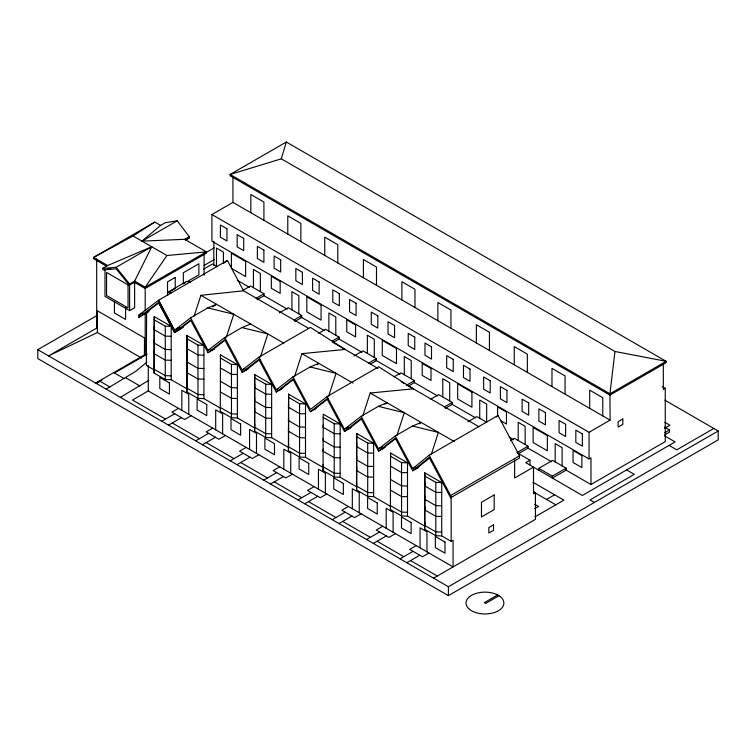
<?xml version="1.0" encoding="UTF-8"?>
<svg xmlns="http://www.w3.org/2000/svg" width="756" height="756" viewBox="0 0 756 756"><rect width="100%" height="100%" fill="white"/><g stroke="black" fill="none" stroke-linecap="round" stroke-linejoin="round"><path stroke-width="1.13" d="M171.196 379.72L165.262 379.531L154.101 373.086L154.271 316.622L171.196 326.394L171.196 379.72L186.978 388.83L186.817 391.977L197.977 398.421L203.912 398.61L220.459 408.164M154.271 326.526L154.101 329.663L165.262 336.108L171.196 336.297M154.271 339.86L154.101 342.997L165.262 349.442L171.196 349.631M154.271 350.529L154.101 353.666L165.262 360.111L171.196 360.3M154.271 366.065L154.101 369.211L165.262 375.647L171.196 375.836M154.101 373.086L154.271 316.622M186.817 391.977L186.978 335.503L203.912 345.284L203.912 398.61M186.978 345.407L186.817 348.554L197.977 354.999L203.912 355.188M186.978 358.741L186.817 361.888L197.977 368.323L203.912 368.512M186.978 369.41L186.817 372.557L197.977 379.002L203.912 379.191M186.978 384.955L186.817 388.093L197.977 394.537L203.912 394.726M237.393 417.936L231.459 417.747L220.298 411.302L220.459 354.838L237.393 364.609L237.393 417.936L254.715 427.943L254.555 431.081L265.715 437.526L271.64 437.715L288.584 447.495L288.414 450.633L299.574 457.078L305.509 457.267L323.218 467.491M254.555 431.081L254.715 374.617L271.64 384.388L271.64 437.715M254.715 384.52L254.555 387.658L265.715 394.103L271.64 394.292M254.715 397.845L254.555 400.992L265.715 407.437L271.64 407.616M254.715 408.524L254.555 411.661L265.715 418.106L271.64 418.295M254.715 424.059L254.555 427.197L265.715 433.642L271.64 433.831M288.414 450.633L288.584 394.169L305.509 403.94L305.509 457.267M288.584 404.073L288.414 407.21L299.574 413.655L305.509 413.844M288.584 417.397L288.414 420.544L299.574 426.989L305.509 427.168M288.584 428.076L288.414 431.213L299.574 437.658L305.509 437.847M288.584 443.611L288.414 446.749L299.574 453.194L305.509 453.383M340.143 477.263L334.218 477.074L323.058 470.629L323.218 414.165L340.143 423.936L340.143 477.263L356.7 486.817L356.539 489.964L367.7 496.408L373.625 496.588L390.568 506.369M323.162 425.118L323.058 427.206L334.218 433.651L340.143 433.84M323.162 438.442L323.058 440.54L334.218 446.985L340.143 447.174M323.162 449.121L323.058 451.209L334.218 457.654L340.143 457.843M323.162 464.656L323.058 466.745L334.218 473.19L340.143 473.379M323.058 470.629L323.162 468.54M356.539 489.964L356.7 433.49L373.625 443.262L373.625 496.588M356.7 443.394L356.539 446.541L367.7 452.986L373.625 453.165M356.7 456.728L356.539 459.865L367.7 466.31L373.625 466.499M356.7 467.397L356.539 470.544L367.7 476.989L373.625 477.168M356.7 482.942L356.539 486.08L367.7 492.525L373.625 492.714M407.493 516.14L401.559 515.961L390.398 509.516L390.568 453.042L407.493 462.814L407.493 516.14L424.815 526.148L424.655 529.285L435.815 535.73L441.74 535.919L451.152 541.353L453.08 540.238L453.08 566.905L148.28 390.928L132.489 400.037L165.469 419.079M424.655 529.285L424.815 472.821L441.74 482.593L441.74 535.919M424.815 482.725L424.655 485.862L435.815 492.307L441.74 492.496M424.815 496.059L424.655 499.196L435.815 505.641L441.74 505.83M424.815 506.728L424.655 509.865L435.815 516.31L441.74 516.499M424.815 522.264L424.655 525.411L435.815 531.855L441.74 532.035M614.968 351.464L666.149 361.33L609.96 393.772L230.117 174.466L286.307 142.024L666.149 361.33L666.149 362.663L609.96 395.104L230.117 175.798L230.117 174.466L281.298 158.826L614.968 351.464L609.96 393.772L610.083 420.138L589.056 432.281L211.907 214.534L211.907 241.202L589.056 458.949L590.975 457.834L590.975 484.502L565.422 469.741M281.298 158.826L286.307 142.024M226.309 337.223L233.755 314.26L207.824 307.89L190.606 317.832L174.523 330.277L158.543 300.245L227.405 260.489L243.536 290.805L308.722 328.435M260.414 356.908L267.86 333.944L241.929 327.584L224.721 337.526L208.032 350.434L190.606 317.832M294.528 376.601L301.965 353.638L345.105 349.442L310.47 327.395L258.826 357.21L242.137 370.128L224.721 337.526M328.633 396.295L336.07 373.332L310.149 366.962L292.931 376.904L276.242 389.822L258.826 357.21M362.738 415.989L370.175 393.025L413.324 388.83L378.68 366.783L327.036 396.598L310.357 409.516L292.931 376.904M396.843 435.673L404.29 412.71L378.359 406.35L361.141 416.291L344.462 429.2L327.036 396.598M431.307 454.271L438.395 432.404L412.464 426.044L395.256 435.985L378.567 448.894L361.141 416.291M194.075 316.282L200.916 295.303L243.536 290.805M185.57 240.115L189.246 237.989L189.246 236.656L177.216 220.818L165.177 222.755L160.584 225.411L142.024 241.136L184.653 239.312L206.379 251.852L206.379 253.184L145.19 288.508L134.625 282.413L129.314 285.125L116.15 268.843L102.986 269.93L102.684 268.418L107.683 265.526L151.748 246.749L134.625 281.081L134.625 307.749L129.616 310.631L104.989 296.409L104.989 269.75M129.616 310.631L129.616 283.972L134.625 281.081L145.19 287.176L206.379 251.852L166.925 255.519L145.19 287.176L145.19 310.669M395.256 435.985L412.672 468.588L429.172 455.225L498.034 415.469L519.495 455.783L519.495 458.004L450.633 497.76L429.172 457.446L412.672 470.808L395.256 438.206L378.567 451.115L361.141 418.512L344.462 431.43L327.036 398.818L310.357 411.736L292.931 379.125L276.242 392.043L258.826 359.44L242.137 372.349L224.721 339.746L208.032 352.665L190.606 320.053L174.523 332.498L158.543 302.466L138.906 317.359L138.906 315.139L158.543 300.245L174.57 330.249M416.358 468.682L430.202 457.474M496.248 416.915L498.034 415.469M211.718 350.529L225.713 339.699M259.818 359.393L245.823 370.223L245.256 369.145L246.371 369.797M279.928 389.916L293.933 379.077M314.042 409.61L328.038 398.771M348.147 429.295L362.143 418.465M382.252 448.988L395.35 438.849M178.218 330.268L191.618 319.977M146.352 312.379L159.469 302.428M223.663 263.324L227.405 260.489M146.683 362.294L135.589 371.451L106.123 389.123M212.568 306.841L216.481 304.29L207.824 307.89M316.858 364.628L318.805 363.362L310.149 366.962M385.069 404.016L387.015 402.74L378.359 406.35M419.174 423.71L421.13 422.434L412.464 426.044M120.355 397.344L148.847 380.306M106.681 266.282L93.612 258.741L93.612 257.409L133.065 235.966L154.81 222.075L160.584 225.411M154.81 222.075L93.612 257.409L107.683 265.526M142.024 241.136L177.216 220.818M102.684 268.418L116.15 267.303L151.748 246.749M211.907 214.534L232.933 202.391L610.083 420.138M184.653 239.312L189.246 236.656M185.305 239.879L189.246 237.989M664.94 400.226L718.2 430.977L718.2 439.869L448.402 595.633L37.8 358.571L37.8 349.678L96.976 315.517M206.152 252.485L214.317 247.77M204.224 265.394L214.402 259.525M203.6 269.136L212.474 264.005L216.868 266.537M167.511 295.511L167.511 292.402L186.363 281.515L190.389 282.016M185.267 282.725L183.321 283.85L183.321 272.746L198.885 263.759L198.885 274.863L187.214 281.61M138.906 315.139L142.988 312.776M138.906 317.359L149.036 311.51M242.61 290.521L250.501 285.966L264.005 293.753L264.005 295.719L257.097 299.707M175.496 329.72L178.416 328.028M174.523 330.277L179.588 327.357M174.523 332.394L183.273 327.442M174.523 332.498L180.599 328.992M145.19 313.012L145.19 355.282L144.462 354.866L95.625 383.065L101.994 380.022M96.343 383.481L100.085 381.326M114.487 373.01L147.212 354.11M256.114 298.308L264.005 293.753M208.032 350.434L210.055 349.272M208.032 352.665L214.619 348.856M279.342 312.861L288.216 307.739L301.72 315.526L301.72 317.492L294.812 321.48M293.829 320.081L301.72 315.526M242.137 370.128L244.16 368.956M178.482 408.363L171.933 412.143L184.653 419.485L191.202 415.705M242.137 372.349L248.724 368.55M161.737 421.234L174.712 413.74M318.645 333.273L325.553 329.285L339.047 337.081L339.047 339.047L333.131 342.459M168.503 425.137L181.478 417.652M332.139 341.069L339.047 337.081M276.242 389.822L278.274 388.65M212.729 428.142L206.19 431.922L218.909 439.264L225.449 435.484M276.242 392.043L282.829 388.244M195.7 440.842L208.675 433.349M354.006 355.963L362.88 350.841L376.375 358.637L376.375 360.603L370.459 364.014M202.466 444.745L215.441 437.261M368.484 363.192L376.375 358.637M246.116 447.42L239.576 451.19L252.296 458.533L258.835 454.762M310.357 411.736L315.97 408.495M230.24 460.782L243.215 453.298M237.006 464.694L249.981 457.2M394.074 376.828L400.982 372.84L414.477 380.627L414.477 382.593L408.561 386.014M406.586 385.182L414.477 380.627M344.462 429.2L348.507 426.866M279.692 466.802L273.152 470.582L285.872 477.924L292.411 474.144M344.462 431.43L351.049 427.622M263.721 480.117L276.696 472.623M270.487 484.02L283.462 476.526M430.807 399.168L438.697 394.613L452.192 402.409L452.192 404.365L445.284 408.353M444.301 406.964L452.192 402.409M378.567 448.894L382.621 446.56M314.042 486.637L307.503 490.408L320.223 497.75L326.762 493.98M378.567 451.115L385.154 447.316M297.968 499.886L310.943 492.402M304.734 503.798L317.709 496.305M467.917 421.735L476.8 416.613L486.656 422.302L486.656 404.082L479.729 400.085L479.729 418.304M412.672 468.588L415.715 466.83M348.393 506.463L341.844 510.243L354.564 517.586L361.113 513.806M412.672 470.808L418.295 467.567M332.224 519.665L345.199 512.171M338.99 523.568L351.965 516.083M510.565 440.663L514.515 438.385L528.009 446.182L528.009 448.138L518.143 453.836M382.734 526.289L376.195 530.069L388.915 537.412L395.454 533.632M517.161 452.438L528.009 446.182M366.575 539.491L379.54 532.007M450.633 497.76L450.633 495.539L519.495 455.783M373.332 543.403L386.307 535.909M529.975 464.845L529.975 460.206L525.741 462.653L582.356 495.463L675.108 441.92L664.732 435.928M590.975 484.502L665.252 441.617L665.252 388.291L663.333 389.397L663.333 363.891M538.801 470.317L538.801 468.351L552.608 460.385L566.112 468.172L566.112 470.137L552.296 478.113L552.296 476.148L566.112 468.172M416.216 545.624L409.676 549.404L422.396 556.747L428.935 552.967M400.056 558.826L413.031 551.332M406.813 562.729L419.788 555.244M433.557 578.17L535.437 519.353L535.437 492.695L533.509 493.8L533.509 467.142L514.638 478.028L514.638 459.846M664.704 428.302L669.977 425.259L664.949 422.349M546.541 499.461L554.62 494.793M664.741 432.753L669.504 430.003L669.504 432.092L664.741 434.832M534.615 508.731L538.518 506.473L534.634 504.224M535.021 516.83L563.9 500.151L532.904 482.252M713.825 428.454L676.762 449.848L669.069 445.407M37.8 349.678L448.402 586.741L718.2 430.977M497.618 594.972L484.284 602.664L485.626 603.439L498.96 595.747M141.457 357.985L97.392 332.545L48.554 355.887L97.392 327.688L96.692 327.291L96.692 259.185M241.929 327.584L250.586 323.974M107.437 268.985L110.726 268.72M154.101 319.76L165.262 326.205L171.196 326.394M186.817 338.65L197.977 345.095L203.912 345.284M220.298 357.975L231.459 364.42L237.393 364.609M237.393 374.513L231.459 374.324L220.298 367.879M254.555 377.754L265.715 384.199L271.64 384.388M237.393 387.847L231.459 387.658L220.298 381.213M237.393 398.516L231.459 398.327L220.298 391.882M288.414 397.306L299.574 403.751L305.509 403.94M237.393 414.052L231.459 413.872L220.298 407.427M323.058 417.303L334.218 423.747L340.143 423.936M356.539 436.637L367.7 443.073L373.625 443.262M390.398 456.189L401.559 462.634L407.493 462.814M407.493 472.717L401.559 472.538L390.398 466.093M424.655 475.959L435.815 482.404L441.74 482.593M407.493 486.051L401.559 485.862L390.398 479.417M407.493 496.72L401.559 496.541L390.398 490.096M407.493 512.266L401.559 512.077L390.398 505.632M167.511 292.402L171.536 292.903M662.19 386.514L665.252 388.291M664.496 427.121L669.504 430.003M626.62 469.911L634.312 474.352L590.058 499.905L594.433 502.438M500.567 420.629L506.463 424.04L506.463 412.039L497.618 406.936L497.618 415.658M237.337 280.325L249.603 287.403M263.91 295.662L287.214 309.119M300.708 316.906L324.56 330.684M338.518 338.745L362.029 352.315M375.316 359.988L400 374.239M414.156 382.413L437.686 395.993M451.975 404.243L475.486 417.813M509.213 437.289L513.504 439.765M527.612 447.911L551.625 461.774M332.99 342.449L378 368.437M401.2 381.827L404.233 383.575M406.255 384.747L478.954 426.715M517.113 452.778L529.975 460.206M538.801 468.351L552.296 476.148M133.065 235.966L166.925 255.519M200.916 295.303L283.708 343.101M301.965 353.638L352.91 383.056M370.175 393.025L454.243 441.551M533.49 491.57L535.437 492.695M533.698 492.052L555.821 504.819M146.598 312.19L146.352 365.375L154.271 369.949M125.751 377.792L139.983 386.014M113.769 372.585L124.267 378.652M99.367 380.901L109.856 386.968M172.236 422.982L199.433 438.688M206.199 442.591L233.973 458.627M240.739 462.53L267.454 477.953M274.22 481.865L301.71 497.732M308.476 501.634L335.957 517.51M342.723 521.413L370.308 537.336M377.074 541.239L403.789 556.671M410.555 560.574L437.299 576.015M116.15 267.303L129.616 283.972M158.543 302.466L174.57 332.47M429.172 455.225L450.633 495.539M602.778 415.923L602.778 397.703L589.689 390.143L589.689 408.363M589.056 432.281L589.056 458.949M565.063 394.141L565.063 375.921L551.975 368.37L551.975 386.59M562.086 465.857L562.086 447.637L555.159 443.63L555.159 461.85M527.348 372.368L527.348 354.148L514.26 346.598L514.26 364.817M525.146 444.519L525.146 426.299L518.219 422.302L518.219 440.521M489.444 350.482L489.444 332.262L476.356 324.711L476.356 342.931M451.152 496.73L451.152 541.353M450.954 328.265L450.954 310.045L437.866 302.495L437.866 320.714M449.716 400.973L449.716 382.753L442.78 378.756L442.78 396.976M448.402 586.741L448.402 595.633M435.815 482.404L435.815 535.73M426.979 551.833L426.979 531.837L420.052 527.839L420.052 547.835M424.815 472.821L424.815 526.148M414.968 307.494L414.968 289.274L401.89 281.714L401.89 299.934M411.226 378.756L411.226 360.536L404.299 356.539L404.299 374.759M401.559 462.634L401.559 515.961M393.111 532.281L393.111 512.284L386.184 508.287L386.184 528.283M390.568 453.042L390.568 455.32M376.488 285.267L376.488 267.048L363.4 259.497L363.4 277.717M374.277 357.427L374.277 339.208L367.35 335.201L367.35 353.421M367.7 443.073L367.7 496.408M359.242 512.729L359.242 492.732L352.315 488.735L352.315 508.731M356.7 433.49L356.7 486.817M337.809 262.946L337.809 244.717L324.721 237.167L324.721 255.386M335.796 335.201L335.796 316.981L328.869 312.984L328.869 331.204M334.218 423.747L334.218 477.074M325.382 493.177L325.382 473.18L318.446 469.183L318.446 489.179M300.86 241.608L300.86 223.389L287.781 215.838L287.781 234.058M299.574 403.751L299.574 457.078M298.847 313.872L298.847 295.653L291.92 291.655L291.92 309.875M290.739 473.18L290.739 453.184L283.812 449.187L283.812 469.183M288.584 394.169L288.584 447.495M265.715 384.199L265.715 437.526M263.92 220.279L263.92 202.06L250.831 194.509L250.831 212.729M260.366 291.655L260.366 273.436L253.44 269.438L253.44 287.658M256.492 453.402L256.492 433.405L249.565 429.408L249.565 449.404M254.715 374.617L254.715 427.943M232.933 176.885L232.933 202.391M231.459 364.42L231.459 417.747M223.417 263.494L223.417 252.107L216.49 248.11L216.49 266.329M222.623 433.849L222.623 413.853L215.696 409.856L215.696 429.852M220.459 354.838L220.459 357.021M213.825 241.249L213.825 265.592M204.092 253.175L204.092 275.345M197.977 345.095L197.977 398.421M188.754 414.297L188.754 394.301L181.827 390.304L181.827 410.3M186.978 335.503L186.978 388.83M165.262 326.205L165.262 379.531M148.28 365.422L148.28 390.928M144.462 354.866L144.462 337.941L97.392 310.773L97.392 332.545M125.591 307.012L125.591 319.419L114.43 312.975L114.43 301.701M175.241 277.405L167.539 281.856L167.539 292.959L175.241 288.518L175.241 277.405M622.812 418.956L618.115 421.659L618.115 427.083L622.812 424.371L622.812 418.956M494.178 494.944L481.477 502.277L481.477 516.943L494.178 509.61L494.178 494.944M493.517 524.891L488.83 527.603L488.83 533.018L493.517 530.315L493.517 524.891M498.327 595.331L496.475 594.386A18.909 10.915 0 0 0 466.49 600.689A18.909 10.915 0 0 0 489.047 613.711A18.909 10.915 0 0 0 499.962 596.408L498.327 595.331M226.951 228.756L220.412 224.986L220.412 237.204L226.951 240.984L226.951 228.756M243.715 238.433L237.167 234.653L237.167 246.881L243.715 250.661L243.715 238.433M263.901 250.094L257.361 246.314L257.361 258.533L263.901 262.313L263.901 250.094M280.656 259.762L274.116 255.991L274.116 268.21L280.656 271.99L280.656 259.762M302.391 272.311L295.842 268.531L295.842 280.76L302.391 284.53L302.391 272.311M319.145 281.979L312.597 278.208L312.597 290.427L319.145 294.207L319.145 281.979M339.331 293.64L332.791 289.86L332.791 302.088L339.331 305.859L339.331 293.64M356.085 303.317L349.546 299.537L349.546 311.755L356.085 315.535L356.085 303.317M377.82 315.857L371.272 312.077L371.272 324.305L377.82 328.085L377.82 315.857M394.575 325.534L388.026 321.754L388.026 333.982L394.575 337.752L394.575 325.534M414.76 337.185L408.221 333.415L408.221 345.634L414.76 349.414L414.76 337.185M431.515 346.862L424.976 343.082L424.976 355.311L431.515 359.091L431.515 346.862M453.25 359.412L446.701 355.632L446.701 367.851L453.25 371.631L453.25 359.412M470.005 369.079L463.456 365.309L463.456 377.527L470.005 381.308L470.005 369.079M490.19 380.74L483.651 376.96L483.651 389.189L490.19 392.959L490.19 380.74M506.945 390.408L500.406 386.637L500.406 398.856L506.945 402.636L506.945 390.408M528.68 402.957L522.131 399.177L522.131 411.406L528.68 415.176L528.68 402.957M545.435 412.634L538.886 408.854L538.886 421.073L545.435 424.853L545.435 412.634M565.62 424.286L559.081 420.506L559.081 432.734L565.62 436.514L565.62 424.286M582.375 433.963L575.836 430.183L575.836 442.411L582.375 446.182L582.375 433.963M245.634 261.453L231.393 253.232L231.393 268.342L245.634 276.564L245.634 261.453M280.174 281.393L271.319 276.28L271.319 288.282L280.174 293.394L280.174 281.393M321.064 304.999L306.823 296.777L306.823 311.888L321.064 320.109L321.064 304.999M355.603 324.948L346.749 319.835L346.749 331.827L355.603 336.94L355.603 324.948M396.494 348.554L382.252 340.332L382.252 355.443L396.494 363.664L396.494 348.554M431.033 368.493L422.188 363.381L422.188 375.382L431.033 380.495L431.033 368.493M471.924 392.099L457.692 383.878L457.692 398.988L471.924 407.21L471.924 392.099M547.353 435.654L533.122 427.433L533.122 442.534L547.353 450.756L547.353 435.654M581.893 455.594L573.048 450.481L573.048 462.483L581.893 467.586L581.893 455.594M128.057 284.87L106.558 272.462L106.558 295.511L128.057 307.928L128.057 284.87M169.429 382.98L159.809 377.424L159.809 388.537L169.429 394.093L169.429 382.98M206.757 404.536L197.136 398.979L197.136 410.092L206.757 415.639L206.757 404.536M240.625 424.088L231.005 418.531L231.005 429.644L240.625 435.201L240.625 424.088M274.494 443.64L264.874 438.083L264.874 449.196L274.494 454.753L274.494 443.64M308.741 463.419L299.121 457.862L299.121 468.966L308.741 474.522L308.741 463.419M343.375 483.415L333.755 477.858L333.755 488.962L343.375 494.518L343.375 483.415M377.244 502.967L367.624 497.41L367.624 508.523L377.244 514.071L377.244 502.967M411.113 522.519L401.493 516.962L401.493 528.075L411.113 533.623L411.113 522.519M444.982 542.071L435.361 536.514L435.361 547.627L444.982 553.184L444.982 542.071"/></g></svg>
